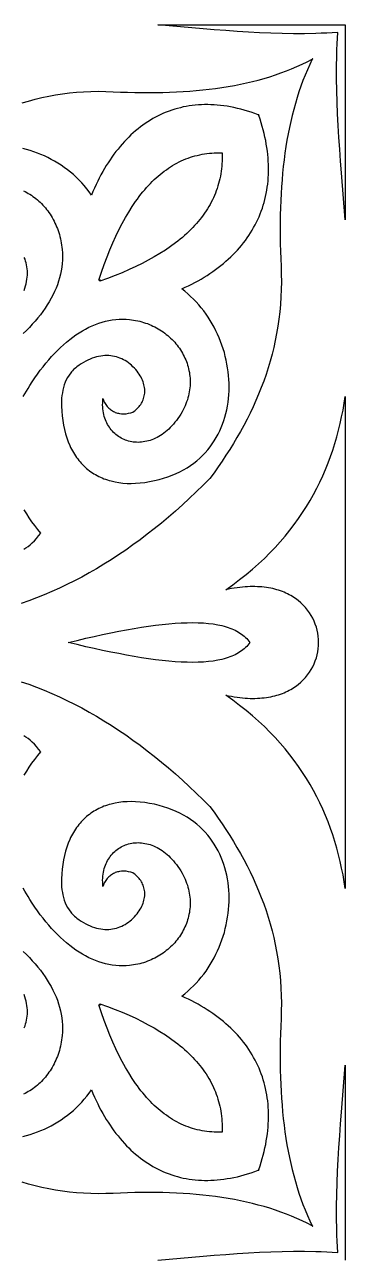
# Model space of a CAD drawing. Extents: x -375 to 375, y -1025 to 1025.
# Drawn here: x -165.5 to -125, y -156.1 to 0 of the extents above; entities that cross this region are included whole.
import ezdxf

# ---------------------------------------------------------------- set-up
doc = ezdxf.new("R2010")
doc.units = 0
doc.layers.add('LAYER_1', color=18, linetype='CONTINUOUS')

msp = doc.modelspace()

# ---------------------------------------------------------------- linework, layer by layer
at = {"layer": 'LAYER_1'}
for points in [[(-125, -24.65), (-125.49, -18.71), (-125.6, -17.22), (-125.71, -15.73), (-125.81, -14.24), (-125.9, -12.75), (-125.97, -11.27), (-126.03, -9.79), (-126.08, -8.31), (-126.1, -6.83), (-126.1, -5.36), (-126.07, -3.89), (-126.05, -3.16), (-126.02, -2.43), (-125.99, -1.71), (-125.94, -0.98), (-126.64, -1.03), (-127.34, -1.06), (-128.04, -1.09), (-128.74, -1.12), (-130.15, -1.14), (-131.56, -1.14), (-132.98, -1.12), (-134.4, -1.08), (-135.83, -1.02), (-137.25, -0.94), (-138.68, -0.85), (-140.11, -0.74), (-141.55, -0.63), (-142.98, -0.51), (-148.69, 0), (-125, 0)], [(-140.59, -16.18), (-140.58, -16.18), (-140.59, -16.19), (-140.59, -16.23), (-140.56, -16.23), (-140.55, -16.21), (-140.55, -16.23), (-140.53, -16.23), (-140.55, -16.24), (-140.54, -16.57), (-140.55, -16.9), (-140.56, -17.23), (-140.58, -17.56), (-140.6, -17.88), (-140.64, -18.2), (-140.68, -18.52), (-140.73, -18.83), (-140.79, -19.15), (-140.85, -19.46), (-140.93, -19.76), (-141.01, -20.07), (-141.1, -20.37), (-141.2, -20.67), (-141.3, -20.97), (-141.41, -21.26), (-141.53, -21.56), (-141.66, -21.85), (-141.8, -22.13), (-141.94, -22.42), (-142.09, -22.7), (-142.25, -22.98), (-142.42, -23.25), (-142.6, -23.53), (-142.78, -23.8), (-142.97, -24.07), (-143.17, -24.34), (-143.37, -24.6), (-143.59, -24.86), (-143.81, -25.12), (-144.04, -25.38), (-144.28, -25.63), (-144.52, -25.88), (-144.78, -26.13), (-145.04, -26.38), (-145.31, -26.62), (-145.58, -26.86), (-145.87, -27.1), (-146.16, -27.33), (-146.46, -27.57), (-147.08, -28.02), (-147.74, -28.47), (-148.43, -28.91), (-149.14, -29.34), (-149.89, -29.75), (-150.67, -30.16), (-151.48, -30.56), (-152.32, -30.94), (-153.19, -31.32), (-154.1, -31.68), (-155.03, -32.04), (-156, -32.38), (-156.02, -32.4), (-156.02, -32.4), (-156.02, -32.39), (-156.03, -32.4), (-156.03, -32.39), (-156.01, -32.37), (-155.96, -32.21), (-156.12, -32.26), (-156.13, -32.28), (-156.14, -32.28), (-156.13, -32.27), (-156.15, -32.28), (-156.14, -32.27), (-156.13, -32.25), (-155.79, -31.25), (-155.45, -30.28), (-155.1, -29.33), (-154.74, -28.43), (-154.37, -27.55), (-153.99, -26.71), (-153.6, -25.9), (-153.2, -25.12), (-152.79, -24.37), (-152.37, -23.66), (-151.93, -22.98), (-151.49, -22.33), (-151.27, -22.02), (-151.04, -21.71), (-150.82, -21.42), (-150.58, -21.13), (-150.35, -20.85), (-150.11, -20.58), (-149.87, -20.31), (-149.63, -20.06), (-149.39, -19.81), (-149.14, -19.57), (-148.89, -19.34), (-148.64, -19.12), (-148.39, -18.9), (-148.13, -18.7), (-147.88, -18.5), (-147.61, -18.31), (-147.35, -18.13), (-147.08, -17.95), (-146.82, -17.79), (-146.55, -17.63), (-146.27, -17.48), (-146, -17.34), (-145.72, -17.2), (-145.44, -17.08), (-145.15, -16.96), (-144.87, -16.85), (-144.58, -16.75), (-144.29, -16.66), (-144, -16.57), (-143.7, -16.5), (-143.4, -16.43), (-143.1, -16.37), (-142.8, -16.32), (-142.49, -16.27), (-142.18, -16.24), (-141.87, -16.21), (-141.56, -16.19), (-141.25, -16.18), (-140.93, -16.17), (-140.61, -16.18), (-140.59, -16.16)], [(-125, -109.12), (-125.14, -108.25), (-125.29, -107.39), (-125.47, -106.53), (-125.65, -105.68), (-125.86, -104.84), (-126.08, -104), (-126.33, -103.17), (-126.59, -102.34), (-126.87, -101.52), (-127.17, -100.7), (-127.5, -99.9), (-127.84, -99.09), (-128.21, -98.3), (-128.6, -97.51), (-129.01, -96.73), (-129.44, -95.96), (-129.9, -95.19), (-130.39, -94.43), (-130.9, -93.68), (-131.44, -92.94), (-132, -92.2), (-132.59, -91.48), (-133.21, -90.76), (-133.85, -90.05), (-134.53, -89.34), (-135.23, -88.65), (-135.96, -87.97), (-136.73, -87.29), (-137.52, -86.63), (-138.35, -85.97), (-139.21, -85.32), (-140.1, -84.68), (-139.74, -84.76), (-139.38, -84.83), (-139.03, -84.89), (-138.68, -84.95), (-138.34, -84.99), (-138, -85.03), (-137.67, -85.05), (-137.35, -85.08), (-137.03, -85.09), (-136.72, -85.09), (-136.42, -85.09), (-136.11, -85.08), (-135.82, -85.07), (-135.53, -85.04), (-135.25, -85.01), (-134.97, -84.98), (-134.7, -84.93), (-134.43, -84.88), (-134.17, -84.83), (-133.92, -84.77), (-133.67, -84.7), (-133.42, -84.62), (-133.19, -84.54), (-132.95, -84.46), (-132.73, -84.37), (-132.51, -84.27), (-132.29, -84.17), (-132.08, -84.07), (-131.88, -83.95), (-131.68, -83.84), (-131.49, -83.72), (-131.31, -83.59), (-130.95, -83.33), (-130.62, -83.05), (-130.31, -82.76), (-130.02, -82.45), (-129.76, -82.13), (-129.52, -81.79), (-129.3, -81.45), (-129.11, -81.09), (-128.94, -80.73), (-128.79, -80.36), (-128.66, -79.98), (-128.56, -79.6), (-128.48, -79.21), (-128.42, -78.82), (-128.39, -78.43), (-128.38, -78.03), (-128.38, -78.03), (-128.38, -78.03), (-128.39, -77.64), (-128.42, -77.24), (-128.48, -76.85), (-128.56, -76.47), (-128.66, -76.08), (-128.79, -75.7), (-128.94, -75.33), (-129.11, -74.97), (-129.3, -74.62), (-129.52, -74.27), (-129.76, -73.94), (-130.02, -73.61), (-130.31, -73.31), (-130.62, -73.01), (-130.95, -72.73), (-131.31, -72.47), (-131.49, -72.34), (-131.68, -72.22), (-131.88, -72.11), (-132.08, -72), (-132.29, -71.89), (-132.51, -71.79), (-132.73, -71.69), (-132.95, -71.6), (-133.19, -71.52), (-133.42, -71.44), (-133.67, -71.36), (-133.92, -71.3), (-134.17, -71.23), (-134.43, -71.18), (-134.7, -71.13), (-134.97, -71.09), (-135.25, -71.05), (-135.53, -71.02), (-135.82, -71), (-136.11, -70.98), (-136.42, -70.97), (-136.72, -70.97), (-137.03, -70.97), (-137.35, -70.99), (-137.67, -71.01), (-138, -71.04), (-138.34, -71.07), (-138.68, -71.12), (-139.03, -71.17), (-139.38, -71.23), (-139.74, -71.3), (-140.1, -71.38), (-139.21, -70.74), (-138.35, -70.09), (-137.52, -69.44), (-136.73, -68.77), (-135.96, -68.1), (-135.23, -67.41), (-134.53, -66.72), (-133.85, -66.02), (-133.21, -65.31), (-132.59, -64.59), (-132, -63.86), (-131.44, -63.12), (-130.9, -62.38), (-130.39, -61.63), (-129.9, -60.87), (-129.44, -60.1), (-129.01, -59.33), (-128.59, -58.55), (-128.21, -57.76), (-127.84, -56.97), (-127.49, -56.16), (-127.17, -55.35), (-126.87, -54.54), (-126.59, -53.72), (-126.33, -52.89), (-126.08, -52.06), (-125.86, -51.22), (-125.65, -50.38), (-125.47, -49.52), (-125.29, -48.67), (-125.14, -47.81), (-125, -46.94)], [(-143.58, -75.53), (-142.92, -75.56), (-142.29, -75.61), (-141.69, -75.69), (-141.12, -75.78), (-140.84, -75.84), (-140.58, -75.9), (-140.32, -75.97), (-140.06, -76.04), (-139.82, -76.12), (-139.58, -76.2), (-139.35, -76.29), (-139.12, -76.39), (-138.91, -76.49), (-138.7, -76.6), (-138.5, -76.71), (-138.31, -76.84), (-138.12, -76.96), (-137.95, -77.1), (-137.78, -77.23), (-137.62, -77.38), (-137.46, -77.53), (-137.32, -77.69), (-137.18, -77.86), (-137.05, -78.03), (-137.05, -78.03), (-137.05, -78.03), (-137.05, -78.03), (-137.05, -78.03), (-137.05, -78.03), (-137.05, -78.03), (-137.18, -78.2), (-137.32, -78.37), (-137.46, -78.53), (-137.62, -78.68), (-137.78, -78.83), (-137.95, -78.97), (-138.12, -79.1), (-138.31, -79.23), (-138.5, -79.35), (-138.7, -79.46), (-138.91, -79.57), (-139.12, -79.67), (-139.35, -79.77), (-139.58, -79.86), (-139.82, -79.94), (-140.06, -80.02), (-140.32, -80.1), (-140.58, -80.16), (-140.84, -80.22), (-141.12, -80.28), (-141.69, -80.38), (-142.29, -80.45), (-142.92, -80.5), (-143.58, -80.53), (-144.27, -80.54), (-144.99, -80.53), (-145.73, -80.51), (-146.5, -80.46), (-147.3, -80.39), (-148.12, -80.31), (-148.98, -80.2), (-149.85, -80.08), (-150.76, -79.95), (-151.69, -79.8), (-152.64, -79.63), (-153.62, -79.44), (-154.63, -79.24), (-155.66, -79.03), (-156.72, -78.8), (-157.79, -78.56), (-158.9, -78.3), (-160.03, -78.03), (-160.03, -78.03), (-160.03, -78.03), (-160.03, -78.03), (-160.02, -78.03), (-160.03, -78.03), (-160.03, -78.03), (-160.03, -78.03), (-160.03, -78.03), (-158.9, -77.76), (-157.79, -77.5), (-156.72, -77.26), (-155.66, -77.03), (-154.63, -76.82), (-153.62, -76.62), (-152.64, -76.43), (-151.69, -76.27), (-150.76, -76.11), (-149.85, -75.98), (-148.98, -75.86), (-148.12, -75.75), (-147.3, -75.67), (-146.5, -75.6), (-145.73, -75.56), (-144.99, -75.53), (-144.27, -75.52)], [(-156, -123.68), (-155.03, -124.02), (-154.1, -124.38), (-153.19, -124.74), (-152.32, -125.12), (-151.48, -125.5), (-150.67, -125.9), (-149.89, -126.31), (-149.14, -126.72), (-148.43, -127.15), (-147.74, -127.59), (-147.08, -128.04), (-146.46, -128.5), (-146.16, -128.73), (-145.87, -128.96), (-145.58, -129.2), (-145.31, -129.44), (-145.04, -129.69), (-144.78, -129.93), (-144.52, -130.18), (-144.28, -130.43), (-144.04, -130.69), (-143.81, -130.94), (-143.59, -131.2), (-143.37, -131.46), (-143.17, -131.73), (-142.97, -131.99), (-142.78, -132.26), (-142.6, -132.53), (-142.42, -132.81), (-142.25, -133.08), (-142.09, -133.36), (-141.94, -133.64), (-141.8, -133.93), (-141.66, -134.22), (-141.53, -134.51), (-141.41, -134.8), (-141.3, -135.09), (-141.2, -135.39), (-141.1, -135.69), (-141.01, -135.99), (-140.93, -136.3), (-140.85, -136.6), (-140.79, -136.91), (-140.73, -137.23), (-140.68, -137.54), (-140.64, -137.86), (-140.6, -138.18), (-140.58, -138.5), (-140.56, -138.83), (-140.55, -139.16), (-140.54, -139.49), (-140.55, -139.82), (-140.53, -139.84), (-140.55, -139.84), (-140.55, -139.85), (-140.56, -139.84), (-140.59, -139.84), (-140.59, -139.87), (-140.58, -139.88), (-140.59, -139.88), (-140.59, -139.9), (-140.61, -139.88), (-140.93, -139.89), (-141.25, -139.88), (-141.56, -139.87), (-141.87, -139.85), (-142.18, -139.83), (-142.49, -139.79), (-142.8, -139.75), (-143.1, -139.69), (-143.4, -139.63), (-143.7, -139.57), (-144, -139.49), (-144.29, -139.4), (-144.58, -139.31), (-144.87, -139.21), (-145.15, -139.1), (-145.44, -138.98), (-145.72, -138.86), (-146, -138.73), (-146.27, -138.58), (-146.55, -138.43), (-146.82, -138.28), (-147.08, -138.11), (-147.35, -137.94), (-147.61, -137.75), (-147.88, -137.56), (-148.13, -137.36), (-148.39, -137.16), (-148.64, -136.94), (-148.89, -136.72), (-149.14, -136.49), (-149.39, -136.25), (-149.63, -136), (-149.87, -135.75), (-150.11, -135.48), (-150.35, -135.21), (-150.58, -134.93), (-150.82, -134.64), (-151.04, -134.35), (-151.27, -134.04), (-151.49, -133.73), (-151.93, -133.08), (-152.37, -132.4), (-152.79, -131.69), (-153.2, -130.94), (-153.6, -130.16), (-153.99, -129.35), (-154.37, -128.51), (-154.74, -127.63), (-155.1, -126.73), (-155.45, -125.79), (-155.79, -124.81), (-156.13, -123.81), (-156.14, -123.79), (-156.15, -123.79), (-156.13, -123.79), (-156.14, -123.78), (-156.13, -123.78), (-156.12, -123.8), (-155.96, -123.85), (-156.01, -123.69), (-156.03, -123.67), (-156.03, -123.66), (-156.02, -123.67), (-156.02, -123.66), (-156.02, -123.66)]]:
    msp.add_lwpolyline(points, close=True, dxfattribs=at)
for points in [[(-165.84, -9.88), (-165.01, -9.64), (-164.18, -9.41), (-163.33, -9.21), (-162.48, -9.03), (-161.61, -8.87), (-160.74, -8.73), (-159.86, -8.62), (-158.96, -8.53), (-158.06, -8.47), (-157.14, -8.43), (-156.21, -8.41), (-155.27, -8.42), (-154.32, -8.46), (-153.41, -8.5), (-152.5, -8.53), (-151.6, -8.55), (-150.71, -8.57), (-149.82, -8.57), (-148.94, -8.57), (-148.07, -8.55), (-147.21, -8.52), (-146.35, -8.49), (-145.5, -8.44), (-144.66, -8.38), (-143.83, -8.32), (-143.01, -8.24), (-142.19, -8.15), (-141.39, -8.04), (-140.59, -7.93), (-139.8, -7.8), (-139.02, -7.67), (-138.25, -7.51), (-137.49, -7.35), (-136.74, -7.18), (-136, -6.99), (-135.27, -6.78), (-134.55, -6.57), (-133.84, -6.34), (-133.14, -6.1), (-132.45, -5.84), (-131.78, -5.57), (-131.11, -5.28), (-130.45, -4.98), (-129.81, -4.67), (-129.18, -4.34), (-129.12, -4.28), (-129.13, -4.3), (-129.11, -4.29), (-129.17, -4.35), (-129.48, -5.01), (-129.79, -5.68), (-130.08, -6.36), (-130.35, -7.05), (-130.61, -7.76), (-130.86, -8.47), (-131.09, -9.2), (-131.31, -9.94), (-131.52, -10.69), (-131.71, -11.45), (-131.9, -12.22), (-132.06, -13), (-132.22, -13.79), (-132.37, -14.59), (-132.5, -15.4), (-132.62, -16.22), (-132.73, -17.05), (-132.83, -17.89), (-132.92, -18.74), (-132.99, -19.59), (-133.06, -20.46), (-133.11, -21.33), (-133.16, -22.22), (-133.19, -23.11), (-133.22, -24), (-133.23, -24.91), (-133.24, -25.83), (-133.23, -26.75), (-133.22, -27.68), (-133.2, -28.61), (-133.16, -29.56), (-133.12, -30.51), (-133.09, -31.5), (-133.08, -32.47), (-133.1, -33.44), (-133.14, -34.39), (-133.2, -35.33), (-133.28, -36.27), (-133.39, -37.19), (-133.52, -38.09), (-133.68, -38.99), (-133.85, -39.88), (-134.04, -40.76), (-134.26, -41.63), (-134.49, -42.49), (-134.75, -43.34), (-135.02, -44.18), (-135.31, -45.01), (-135.62, -45.84), (-135.95, -46.65), (-136.29, -47.46), (-136.65, -48.26), (-137.03, -49.05), (-137.42, -49.83), (-137.83, -50.61), (-138.25, -51.38), (-138.69, -52.14), (-139.14, -52.9), (-139.6, -53.65), (-140.08, -54.39), (-140.57, -55.13), (-141.07, -55.86), (-141.58, -56.58), (-142.1, -57.3), (-142.97, -58.17), (-143.83, -59.01), (-144.71, -59.84), (-145.58, -60.64), (-146.46, -61.43), (-147.35, -62.19), (-148.24, -62.94), (-149.13, -63.66), (-150.03, -64.36), (-150.93, -65.05), (-151.83, -65.71), (-152.74, -66.35), (-153.66, -66.97), (-154.58, -67.57), (-155.5, -68.15), (-156.43, -68.71), (-157.36, -69.24), (-158.29, -69.76), (-159.23, -70.25), (-160.18, -70.72), (-161.13, -71.17), (-162.08, -71.6), (-163.04, -72), (-164, -72.39), (-164.97, -72.75), (-165.94, -73.09)], [(-165.69, -46.98), (-165.5, -46.64), (-165.3, -46.29), (-165.09, -45.94), (-164.88, -45.59), (-164.55, -45.09), (-164.22, -44.6), (-163.88, -44.12), (-163.54, -43.65), (-163.19, -43.2), (-162.84, -42.76), (-162.48, -42.34), (-162.11, -41.92), (-161.74, -41.53), (-161.37, -41.15), (-160.99, -40.78), (-160.61, -40.43), (-160.22, -40.09), (-159.82, -39.77), (-159.43, -39.47), (-159.03, -39.19), (-158.63, -38.92), (-158.22, -38.67), (-157.81, -38.44), (-157.4, -38.22), (-156.98, -38.03), (-156.56, -37.85), (-156.14, -37.7), (-155.72, -37.56), (-155.29, -37.45), (-154.87, -37.35), (-154.44, -37.28), (-154.01, -37.22), (-153.58, -37.19), (-153.14, -37.18), (-152.71, -37.19), (-152.27, -37.23), (-152.01, -37.26), (-151.75, -37.3), (-151.49, -37.34), (-151.23, -37.4), (-150.98, -37.46), (-150.73, -37.52), (-150.48, -37.6), (-150.24, -37.68), (-150, -37.76), (-149.76, -37.86), (-149.53, -37.95), (-149.3, -38.06), (-149.08, -38.17), (-148.85, -38.29), (-148.64, -38.41), (-148.42, -38.54), (-148.22, -38.67), (-148.01, -38.81), (-147.81, -38.96), (-147.62, -39.11), (-147.43, -39.26), (-147.25, -39.42), (-147.07, -39.59), (-146.89, -39.76), (-146.72, -39.93), (-146.56, -40.11), (-146.4, -40.29), (-146.25, -40.48), (-146.11, -40.67), (-145.97, -40.86), (-145.83, -41.06), (-145.71, -41.26), (-145.58, -41.47), (-145.47, -41.68), (-145.36, -41.89), (-145.26, -42.11), (-145.17, -42.32), (-145.08, -42.54), (-145, -42.77), (-144.92, -42.99), (-144.86, -43.22), (-144.8, -43.45), (-144.75, -43.69), (-144.7, -43.92), (-144.67, -44.16), (-144.64, -44.4), (-144.62, -44.64), (-144.61, -44.88), (-144.61, -45.13), (-144.61, -45.37), (-144.62, -45.62), (-144.65, -45.87), (-144.68, -46.12), (-144.72, -46.37), (-144.76, -46.62), (-144.82, -46.87), (-144.89, -47.12), (-144.96, -47.37), (-145.05, -47.62), (-145.15, -47.87), (-145.25, -48.12), (-145.37, -48.38), (-145.49, -48.63), (-145.62, -48.88), (-145.8, -49.17), (-145.97, -49.45), (-146.15, -49.72), (-146.34, -49.97), (-146.52, -50.22), (-146.72, -50.45), (-146.91, -50.67), (-147.11, -50.88), (-147.31, -51.07), (-147.52, -51.26), (-147.72, -51.43), (-147.93, -51.59), (-148.14, -51.74), (-148.36, -51.88), (-148.57, -52.01), (-148.79, -52.13), (-149, -52.24), (-149.22, -52.34), (-149.44, -52.42), (-149.66, -52.5), (-149.87, -52.56), (-150.09, -52.62), (-150.31, -52.66), (-150.52, -52.7), (-150.74, -52.72), (-150.95, -52.74), (-151.17, -52.75), (-151.38, -52.74), (-151.58, -52.73), (-151.79, -52.71), (-151.99, -52.68), (-152.19, -52.64), (-152.39, -52.59), (-152.59, -52.53), (-152.78, -52.46), (-152.96, -52.39), (-153.15, -52.3), (-153.32, -52.21), (-153.5, -52.11), (-153.67, -52), (-153.83, -51.89), (-153.99, -51.76), (-154.14, -51.63), (-154.29, -51.49), (-154.43, -51.34), (-154.57, -51.18), (-154.69, -51.02), (-154.81, -50.85), (-154.93, -50.67), (-155.04, -50.49), (-155.14, -50.3), (-155.23, -50.1), (-155.31, -49.9), (-155.39, -49.69), (-155.45, -49.47), (-155.51, -49.24), (-155.56, -49.01), (-155.6, -48.78), (-155.63, -48.53), (-155.65, -48.29), (-155.66, -48.03), (-155.65, -47.77), (-155.64, -47.51), (-155.62, -47.23), (-155.56, -47.4), (-155.49, -47.55), (-155.42, -47.7), (-155.34, -47.84), (-155.25, -47.97), (-155.17, -48.1), (-155.07, -48.22), (-154.97, -48.33), (-154.87, -48.43), (-154.77, -48.53), (-154.66, -48.62), (-154.54, -48.7), (-154.43, -48.78), (-154.31, -48.85), (-154.18, -48.91), (-154.06, -48.96), (-153.93, -49.01), (-153.8, -49.05), (-153.66, -49.08), (-153.53, -49.11), (-153.26, -49.14), (-152.97, -49.15), (-152.69, -49.13), (-152.41, -49.08), (-152.12, -49.01), (-151.83, -48.92), (-151.69, -48.82), (-151.55, -48.71), (-151.41, -48.6), (-151.28, -48.49), (-151.16, -48.36), (-151.05, -48.24), (-150.95, -48.1), (-150.85, -47.97), (-150.76, -47.82), (-150.68, -47.68), (-150.61, -47.53), (-150.54, -47.37), (-150.49, -47.21), (-150.44, -47.05), (-150.4, -46.89), (-150.37, -46.72), (-150.35, -46.55), (-150.34, -46.37), (-150.34, -46.2), (-150.35, -46.02), (-150.37, -45.84), (-150.4, -45.65), (-150.44, -45.47), (-150.49, -45.28), (-150.55, -45.1), (-150.63, -44.91), (-150.71, -44.72), (-150.81, -44.53), (-150.92, -44.34), (-151.03, -44.15), (-151.17, -43.97), (-151.31, -43.78), (-151.48, -43.57), (-151.65, -43.38), (-151.83, -43.2), (-152.01, -43.02), (-152.2, -42.86), (-152.4, -42.71), (-152.6, -42.56), (-152.81, -42.43), (-153.03, -42.31), (-153.24, -42.21), (-153.47, -42.11), (-153.69, -42.03), (-153.93, -41.96), (-154.16, -41.9), (-154.4, -41.85), (-154.64, -41.82), (-154.89, -41.8), (-155.14, -41.79), (-155.4, -41.79), (-155.65, -41.81), (-155.91, -41.85), (-156.18, -41.9), (-156.44, -41.96), (-156.71, -42.04), (-156.98, -42.13), (-157.25, -42.24), (-157.53, -42.36), (-157.8, -42.5), (-158.08, -42.65), (-158.36, -42.82), (-158.63, -43.01), (-158.91, -43.21), (-159.06, -43.33), (-159.2, -43.45), (-159.34, -43.57), (-159.46, -43.7), (-159.58, -43.84), (-159.7, -43.97), (-159.9, -44.25), (-160.09, -44.55), (-160.25, -44.85), (-160.39, -45.16), (-160.51, -45.48), (-160.61, -45.81), (-160.69, -46.14), (-160.75, -46.48), (-160.8, -46.82), (-160.84, -47.16), (-160.85, -47.5), (-160.86, -47.84), (-160.85, -48.17), (-160.83, -48.81), (-160.78, -49.42), (-160.7, -50.01), (-160.61, -50.59), (-160.49, -51.14), (-160.35, -51.68), (-160.19, -52.19), (-160.01, -52.69), (-159.81, -53.16), (-159.71, -53.39), (-159.59, -53.62), (-159.48, -53.83), (-159.35, -54.05), (-159.23, -54.26), (-159.09, -54.46), (-158.96, -54.66), (-158.81, -54.85), (-158.67, -55.03), (-158.52, -55.22), (-158.36, -55.39), (-158.2, -55.56), (-158.04, -55.73), (-157.87, -55.88), (-157.69, -56.04), (-157.52, -56.18), (-157.33, -56.33), (-157.15, -56.46), (-156.96, -56.59), (-156.76, -56.72), (-156.56, -56.83), (-156.36, -56.95), (-156.15, -57.05), (-155.94, -57.15), (-155.72, -57.25), (-155.5, -57.34), (-155.28, -57.42), (-155.05, -57.5), (-154.82, -57.57), (-154.59, -57.63), (-154.1, -57.74), (-153.61, -57.83), (-153.1, -57.89), (-152.57, -57.93), (-152.04, -57.94), (-151.49, -57.92), (-150.92, -57.88), (-150.34, -57.81), (-149.72, -57.71), (-149.11, -57.59), (-148.53, -57.45), (-147.96, -57.29), (-147.42, -57.11), (-146.89, -56.91), (-146.39, -56.7), (-145.9, -56.46), (-145.44, -56.22), (-144.99, -55.95), (-144.56, -55.67), (-144.15, -55.38), (-143.76, -55.07), (-143.39, -54.74), (-143.04, -54.41), (-142.7, -54.06), (-142.39, -53.7), (-142.09, -53.33), (-141.81, -52.94), (-141.55, -52.55), (-141.31, -52.15), (-141.08, -51.73), (-140.87, -51.31), (-140.68, -50.88), (-140.51, -50.44), (-140.35, -50), (-140.21, -49.55), (-140.09, -49.09), (-139.98, -48.63), (-139.89, -48.16), (-139.81, -47.69), (-139.76, -47.22), (-139.72, -46.74), (-139.69, -46.26), (-139.68, -45.77), (-139.69, -45.29), (-139.71, -44.8), (-139.75, -44.32), (-139.8, -43.83), (-139.87, -43.35), (-139.95, -42.86), (-140.05, -42.38), (-140.16, -41.9), (-140.28, -41.42), (-140.43, -40.95), (-140.58, -40.48), (-140.75, -40.02), (-140.93, -39.56), (-141.13, -39.1), (-141.34, -38.66), (-141.57, -38.22), (-141.81, -37.78), (-142.06, -37.36), (-142.32, -36.94), (-142.6, -36.54), (-142.89, -36.14), (-143.2, -35.75), (-143.51, -35.37), (-143.84, -35.01), (-144.19, -34.65), (-144.54, -34.31), (-144.9, -33.99), (-145.28, -33.67), (-145.67, -33.37), (-145.24, -33.17), (-144.83, -32.97), (-144.41, -32.77), (-144.01, -32.56), (-143.61, -32.34), (-143.22, -32.12), (-142.84, -31.89), (-142.47, -31.66), (-142.11, -31.42), (-141.75, -31.18), (-141.4, -30.93), (-141.06, -30.67), (-140.73, -30.42), (-140.4, -30.15), (-140.09, -29.88), (-139.78, -29.61), (-139.48, -29.33), (-139.19, -29.05), (-138.91, -28.76), (-138.64, -28.47), (-138.38, -28.17), (-138.12, -27.87), (-137.87, -27.57), (-137.63, -27.25), (-137.41, -26.94), (-137.19, -26.62), (-136.97, -26.29), (-136.77, -25.96), (-136.58, -25.63), (-136.39, -25.29), (-136.22, -24.95), (-136.05, -24.6), (-135.9, -24.25), (-135.75, -23.9), (-135.61, -23.54), (-135.48, -23.18), (-135.37, -22.81), (-135.26, -22.44), (-135.16, -22.06), (-135.07, -21.68), (-134.99, -21.3), (-134.92, -20.91), (-134.86, -20.52), (-134.8, -20.12), (-134.76, -19.72), (-134.73, -19.32), (-134.71, -18.91), (-134.7, -18.5), (-134.7, -18.09), (-134.71, -17.67), (-134.73, -17.25), (-134.76, -16.82), (-134.8, -16.39), (-134.85, -15.96), (-134.91, -15.52), (-134.98, -15.08), (-135.06, -14.64), (-135.15, -14.2), (-135.26, -13.75), (-135.37, -13.29), (-135.49, -12.84), (-135.63, -12.38), (-135.77, -11.92), (-135.93, -11.45), (-135.89, -11.41), (-135.91, -11.41), (-135.92, -11.41), (-135.93, -11.41), (-135.94, -11.4), (-135.95, -11.4), (-135.94, -11.39), (-135.94, -11.38), (-135.94, -11.38), (-135.96, -11.39), (-135.96, -11.38), (-135.97, -11.37), (-135.96, -11.36), (-135.96, -11.35), (-135.96, -11.33), (-136, -11.38), (-136.45, -11.21), (-136.9, -11.06), (-137.34, -10.92), (-137.78, -10.79), (-138.21, -10.67), (-138.64, -10.57), (-139.07, -10.47), (-139.5, -10.38), (-139.92, -10.31), (-140.34, -10.25), (-140.75, -10.2), (-141.17, -10.15), (-141.57, -10.12), (-141.98, -10.1), (-142.38, -10.09), (-142.78, -10.09), (-143.18, -10.11), (-143.57, -10.13), (-143.95, -10.16), (-144.34, -10.2), (-144.72, -10.26), (-145.09, -10.32), (-145.47, -10.39), (-145.84, -10.48), (-146.2, -10.57), (-146.56, -10.67), (-146.92, -10.79), (-147.27, -10.91), (-147.62, -11.04), (-147.97, -11.19), (-148.31, -11.34), (-148.65, -11.5), (-148.98, -11.68), (-149.31, -11.86), (-149.63, -12.05), (-149.95, -12.25), (-150.27, -12.46), (-150.58, -12.68), (-150.89, -12.91), (-151.19, -13.15), (-151.49, -13.39), (-151.79, -13.65), (-152.08, -13.92), (-152.36, -14.19), (-152.64, -14.48), (-152.92, -14.77), (-153.19, -15.07), (-153.46, -15.38), (-153.72, -15.7), (-153.98, -16.03), (-154.23, -16.37), (-154.48, -16.71), (-154.72, -17.06), (-154.96, -17.43), (-155.2, -17.8), (-155.43, -18.18), (-155.65, -18.56), (-155.87, -18.96), (-156.08, -19.37), (-156.29, -19.78), (-156.49, -20.2), (-156.69, -20.63), (-156.88, -21.06), (-157.07, -21.51), (-157.36, -21.1), (-157.66, -20.71), (-157.98, -20.33), (-158.31, -19.96), (-158.65, -19.61), (-159, -19.26), (-159.36, -18.93), (-159.73, -18.62), (-160.11, -18.31), (-160.51, -18.03), (-160.91, -17.75), (-161.32, -17.49), (-161.73, -17.24), (-162.15, -17.01), (-162.58, -16.79), (-163.02, -16.58), (-163.46, -16.39), (-163.91, -16.21), (-164.36, -16.05), (-164.81, -15.9), (-165.27, -15.77), (-165.73, -15.65)], [(-165.68, -20.98), (-165.47, -21.08), (-165.26, -21.19), (-165.06, -21.3), (-164.86, -21.42), (-164.66, -21.54), (-164.47, -21.68), (-164.28, -21.82), (-164.09, -21.96), (-163.91, -22.11), (-163.73, -22.27), (-163.55, -22.43), (-163.38, -22.6), (-163.21, -22.78), (-163.05, -22.96), (-162.89, -23.15), (-162.74, -23.34), (-162.59, -23.53), (-162.45, -23.74), (-162.31, -23.94), (-162.17, -24.16), (-162.04, -24.37), (-161.92, -24.59), (-161.8, -24.82), (-161.69, -25.05), (-161.58, -25.28), (-161.48, -25.52), (-161.38, -25.76), (-161.29, -26.01), (-161.21, -26.26), (-161.13, -26.51), (-161.06, -26.77), (-161, -27.03), (-160.94, -27.29), (-160.89, -27.56), (-160.85, -27.83), (-160.81, -28.1), (-160.78, -28.38), (-160.75, -28.83), (-160.74, -29.28), (-160.75, -29.73), (-160.78, -30.18), (-160.83, -30.63), (-160.9, -31.07), (-160.99, -31.52), (-161.1, -31.96), (-161.23, -32.4), (-161.38, -32.84), (-161.55, -33.27), (-161.74, -33.71), (-161.94, -34.14), (-162.17, -34.56), (-162.41, -34.99), (-162.66, -35.4), (-162.94, -35.82), (-163.23, -36.23), (-163.53, -36.64), (-163.86, -37.04), (-164.19, -37.44), (-164.55, -37.84), (-164.91, -38.23), (-165.3, -38.61), (-165.69, -38.99)], [(-165.59, -33.56), (-165.49, -33.27), (-165.4, -32.99), (-165.33, -32.71), (-165.27, -32.44), (-165.22, -32.16), (-165.19, -31.89), (-165.17, -31.63), (-165.16, -31.36), (-165.17, -31.1), (-165.19, -30.84), (-165.22, -30.59), (-165.27, -30.34), (-165.33, -30.09), (-165.39, -29.85), (-165.47, -29.62), (-165.57, -29.39)], [(-165.62, -66.24), (-165.35, -66.08), (-165.09, -65.89), (-164.83, -65.68), (-164.56, -65.44), (-164.29, -65.18), (-164.02, -64.88), (-163.75, -64.56), (-163.48, -64.22), (-163.87, -63.75), (-164.24, -63.27), (-164.6, -62.79), (-164.94, -62.29), (-165.26, -61.8), (-165.57, -61.29)], [(-165.94, -82.98), (-164.97, -83.31), (-164, -83.68), (-163.04, -84.06), (-162.08, -84.46), (-161.13, -84.89), (-160.18, -85.34), (-159.23, -85.81), (-158.29, -86.3), (-157.36, -86.82), (-156.43, -87.35), (-155.5, -87.91), (-154.58, -88.49), (-153.66, -89.09), (-152.74, -89.71), (-151.83, -90.35), (-150.93, -91.01), (-150.03, -91.7), (-149.13, -92.4), (-148.24, -93.13), (-147.35, -93.87), (-146.46, -94.63), (-145.58, -95.42), (-144.71, -96.22), (-143.83, -97.05), (-142.97, -97.89), (-142.1, -98.76), (-141.58, -99.48), (-141.07, -100.2), (-140.57, -100.94), (-140.08, -101.67), (-139.6, -102.42), (-139.14, -103.16), (-138.69, -103.92), (-138.25, -104.68), (-137.83, -105.45), (-137.42, -106.23), (-137.03, -107.01), (-136.65, -107.8), (-136.29, -108.6), (-135.95, -109.41), (-135.62, -110.22), (-135.31, -111.05), (-135.02, -111.88), (-134.75, -112.72), (-134.49, -113.57), (-134.26, -114.43), (-134.04, -115.3), (-133.85, -116.18), (-133.68, -117.07), (-133.52, -117.97), (-133.39, -118.88), (-133.28, -119.8), (-133.2, -120.73), (-133.14, -121.67), (-133.1, -122.62), (-133.08, -123.59), (-133.09, -124.57), (-133.12, -125.55), (-133.16, -126.51), (-133.2, -127.45), (-133.22, -128.39), (-133.23, -129.31), (-133.24, -130.24), (-133.23, -131.15), (-133.22, -132.06), (-133.19, -132.96), (-133.16, -133.85), (-133.11, -134.73), (-133.06, -135.6), (-132.99, -136.47), (-132.92, -137.32), (-132.83, -138.17), (-132.73, -139.01), (-132.62, -139.84), (-132.5, -140.66), (-132.37, -141.47), (-132.22, -142.27), (-132.06, -143.06), (-131.9, -143.84), (-131.71, -144.61), (-131.52, -145.37), (-131.31, -146.12), (-131.09, -146.86), (-130.86, -147.59), (-130.61, -148.3), (-130.35, -149.01), (-130.08, -149.7), (-129.79, -150.39), (-129.48, -151.06), (-129.17, -151.72), (-129.11, -151.77), (-129.13, -151.76), (-129.12, -151.78), (-129.18, -151.72), (-129.81, -151.39), (-130.45, -151.08), (-131.11, -150.78), (-131.78, -150.49), (-132.45, -150.22), (-133.14, -149.97), (-133.84, -149.72), (-134.55, -149.49), (-135.27, -149.28), (-136, -149.08), (-136.74, -148.89), (-137.49, -148.71), (-138.25, -148.55), (-139.02, -148.4), (-139.8, -148.26), (-140.59, -148.13), (-141.39, -148.02), (-142.19, -147.92), (-143.01, -147.82), (-143.83, -147.75), (-144.66, -147.68), (-145.5, -147.62), (-146.35, -147.57), (-147.21, -147.54), (-148.07, -147.51), (-148.94, -147.5), (-149.82, -147.49), (-150.71, -147.5), (-151.6, -147.51), (-152.5, -147.53), (-153.41, -147.57), (-154.32, -147.61), (-155.27, -147.64), (-156.21, -147.65), (-157.14, -147.64), (-158.06, -147.6), (-158.96, -147.53), (-159.86, -147.44), (-160.74, -147.33), (-161.61, -147.19), (-162.48, -147.03), (-163.33, -146.85), (-164.18, -146.65), (-165.01, -146.43), (-165.84, -146.18)], [(-165.57, -94.77), (-165.26, -94.27), (-164.94, -93.77), (-164.6, -93.28), (-164.24, -92.79), (-163.87, -92.31), (-163.48, -91.84), (-163.75, -91.5), (-164.02, -91.18), (-164.29, -90.89), (-164.56, -90.62), (-164.83, -90.38), (-165.09, -90.17), (-165.35, -89.98), (-165.62, -89.82)], [(-165.73, -140.41), (-165.27, -140.29), (-164.81, -140.16), (-164.36, -140.01), (-163.91, -139.85), (-163.46, -139.67), (-163.02, -139.48), (-162.58, -139.28), (-162.15, -139.06), (-161.73, -138.82), (-161.32, -138.57), (-160.91, -138.31), (-160.51, -138.04), (-160.11, -137.75), (-159.73, -137.44), (-159.36, -137.13), (-159, -136.8), (-158.65, -136.46), (-158.31, -136.1), (-157.98, -135.73), (-157.66, -135.35), (-157.36, -134.96), (-157.07, -134.55), (-156.88, -135), (-156.69, -135.44), (-156.49, -135.86), (-156.29, -136.28), (-156.08, -136.7), (-155.87, -137.1), (-155.65, -137.5), (-155.43, -137.88), (-155.2, -138.26), (-154.96, -138.63), (-154.72, -139), (-154.48, -139.35), (-154.23, -139.7), (-153.98, -140.03), (-153.72, -140.36), (-153.46, -140.68), (-153.19, -140.99), (-152.92, -141.29), (-152.64, -141.59), (-152.36, -141.87), (-152.08, -142.14), (-151.79, -142.41), (-151.49, -142.67), (-151.19, -142.91), (-150.89, -143.15), (-150.58, -143.38), (-150.27, -143.6), (-149.95, -143.81), (-149.63, -144.01), (-149.31, -144.2), (-148.98, -144.39), (-148.65, -144.56), (-148.31, -144.72), (-147.97, -144.87), (-147.62, -145.02), (-147.27, -145.15), (-146.92, -145.27), (-146.56, -145.39), (-146.2, -145.49), (-145.84, -145.59), (-145.47, -145.67), (-145.09, -145.74), (-144.72, -145.81), (-144.34, -145.86), (-143.95, -145.9), (-143.57, -145.93), (-143.18, -145.96), (-142.78, -145.97), (-142.38, -145.97), (-141.98, -145.96), (-141.57, -145.94), (-141.17, -145.91), (-140.75, -145.87), (-140.34, -145.81), (-139.92, -145.75), (-139.5, -145.68), (-139.07, -145.59), (-138.64, -145.5), (-138.21, -145.39), (-137.78, -145.27), (-137.34, -145.14), (-136.9, -145), (-136.45, -144.85), (-136, -144.69), (-135.96, -144.73), (-135.96, -144.71), (-135.96, -144.7), (-135.97, -144.69), (-135.96, -144.68), (-135.96, -144.67), (-135.94, -144.68), (-135.94, -144.68), (-135.94, -144.67), (-135.95, -144.66), (-135.94, -144.66), (-135.93, -144.65), (-135.92, -144.65), (-135.91, -144.65), (-135.89, -144.65), (-135.93, -144.61), (-135.77, -144.15), (-135.63, -143.68), (-135.49, -143.22), (-135.37, -142.77), (-135.26, -142.32), (-135.15, -141.87), (-135.06, -141.42), (-134.98, -140.98), (-134.91, -140.54), (-134.85, -140.1), (-134.8, -139.67), (-134.76, -139.24), (-134.73, -138.82), (-134.71, -138.39), (-134.7, -137.98), (-134.7, -137.56), (-134.71, -137.15), (-134.73, -136.74), (-134.76, -136.34), (-134.8, -135.94), (-134.86, -135.54), (-134.92, -135.15), (-134.99, -134.77), (-135.07, -134.38), (-135.16, -134), (-135.26, -133.63), (-135.37, -133.25), (-135.48, -132.89), (-135.61, -132.52), (-135.75, -132.16), (-135.9, -131.81), (-136.05, -131.46), (-136.22, -131.11), (-136.39, -130.77), (-136.58, -130.43), (-136.77, -130.1), (-136.97, -129.77), (-137.19, -129.44), (-137.41, -129.12), (-137.63, -128.81), (-137.87, -128.5), (-138.12, -128.19), (-138.38, -127.89), (-138.64, -127.59), (-138.91, -127.3), (-139.19, -127.01), (-139.48, -126.73), (-139.78, -126.45), (-140.09, -126.18), (-140.4, -125.91), (-140.73, -125.65), (-141.06, -125.39), (-141.4, -125.13), (-141.75, -124.89), (-142.11, -124.64), (-142.47, -124.41), (-142.84, -124.17), (-143.22, -123.95), (-143.61, -123.72), (-144.01, -123.51), (-144.41, -123.29), (-144.83, -123.09), (-145.24, -122.89), (-145.67, -122.69), (-145.28, -122.39), (-144.9, -122.08), (-144.54, -121.75), (-144.19, -121.41), (-143.84, -121.05), (-143.51, -120.69), (-143.2, -120.31), (-142.89, -119.92), (-142.6, -119.53), (-142.32, -119.12), (-142.06, -118.7), (-141.81, -118.28), (-141.57, -117.84), (-141.34, -117.4), (-141.13, -116.96), (-140.93, -116.5), (-140.75, -116.04), (-140.58, -115.58), (-140.43, -115.11), (-140.28, -114.64), (-140.16, -114.16), (-140.05, -113.68), (-139.95, -113.2), (-139.87, -112.72), (-139.8, -112.23), (-139.75, -111.75), (-139.71, -111.26), (-139.69, -110.77), (-139.68, -110.29), (-139.69, -109.81), (-139.72, -109.32), (-139.76, -108.85), (-139.81, -108.37), (-139.89, -107.9), (-139.98, -107.43), (-140.09, -106.97), (-140.21, -106.51), (-140.35, -106.06), (-140.51, -105.62), (-140.68, -105.18), (-140.87, -104.75), (-141.08, -104.33), (-141.31, -103.92), (-141.55, -103.51), (-141.81, -103.12), (-142.09, -102.73), (-142.39, -102.36), (-142.7, -102), (-143.04, -101.65), (-143.39, -101.32), (-143.76, -100.99), (-144.15, -100.68), (-144.56, -100.39), (-144.99, -100.11), (-145.44, -99.85), (-145.9, -99.6), (-146.39, -99.37), (-146.89, -99.15), (-147.42, -98.95), (-147.96, -98.77), (-148.53, -98.61), (-149.11, -98.47), (-149.72, -98.35), (-150.34, -98.25), (-150.92, -98.18), (-151.49, -98.14), (-152.04, -98.13), (-152.57, -98.14), (-153.1, -98.17), (-153.61, -98.23), (-154.1, -98.32), (-154.59, -98.43), (-154.82, -98.49), (-155.05, -98.56), (-155.28, -98.64), (-155.5, -98.72), (-155.72, -98.81), (-155.94, -98.91), (-156.15, -99.01), (-156.36, -99.11), (-156.56, -99.23), (-156.76, -99.35), (-156.96, -99.47), (-157.15, -99.6), (-157.33, -99.74), (-157.52, -99.88), (-157.69, -100.02), (-157.87, -100.18), (-158.04, -100.34), (-158.2, -100.5), (-158.36, -100.67), (-158.52, -100.85), (-158.67, -101.03), (-158.81, -101.21), (-158.96, -101.41), (-159.09, -101.6), (-159.23, -101.81), (-159.35, -102.01), (-159.48, -102.23), (-159.59, -102.45), (-159.71, -102.67), (-159.81, -102.9), (-160.01, -103.37), (-160.19, -103.87), (-160.35, -104.38), (-160.49, -104.92), (-160.61, -105.47), (-160.7, -106.05), (-160.78, -106.64), (-160.83, -107.26), (-160.85, -107.89), (-160.86, -108.23), (-160.85, -108.57), (-160.84, -108.91), (-160.8, -109.25), (-160.75, -109.59), (-160.69, -109.92), (-160.61, -110.25), (-160.51, -110.58), (-160.39, -110.9), (-160.25, -111.21), (-160.09, -111.52), (-159.9, -111.81), (-159.7, -112.09), (-159.58, -112.23), (-159.46, -112.36), (-159.34, -112.49), (-159.2, -112.61), (-159.06, -112.74), (-158.91, -112.85), (-158.63, -113.06), (-158.36, -113.24), (-158.08, -113.41), (-157.8, -113.57), (-157.53, -113.7), (-157.25, -113.83), (-156.98, -113.93), (-156.71, -114.03), (-156.44, -114.1), (-156.18, -114.17), (-155.91, -114.21), (-155.65, -114.25), (-155.4, -114.27), (-155.14, -114.27), (-154.89, -114.27), (-154.64, -114.25), (-154.4, -114.21), (-154.16, -114.17), (-153.93, -114.11), (-153.69, -114.03), (-153.47, -113.95), (-153.24, -113.85), (-153.03, -113.75), (-152.81, -113.63), (-152.6, -113.5), (-152.4, -113.36), (-152.2, -113.2), (-152.01, -113.04), (-151.83, -112.87), (-151.65, -112.68), (-151.48, -112.49), (-151.31, -112.29), (-151.17, -112.1), (-151.03, -111.91), (-150.92, -111.72), (-150.81, -111.53), (-150.71, -111.34), (-150.63, -111.15), (-150.55, -110.96), (-150.49, -110.78), (-150.44, -110.59), (-150.4, -110.41), (-150.37, -110.22), (-150.35, -110.04), (-150.34, -109.87), (-150.34, -109.69), (-150.35, -109.51), (-150.37, -109.34), (-150.4, -109.18), (-150.44, -109.01), (-150.49, -108.85), (-150.54, -108.69), (-150.61, -108.54), (-150.68, -108.38), (-150.76, -108.24), (-150.85, -108.1), (-150.95, -107.96), (-151.05, -107.83), (-151.16, -107.7), (-151.28, -107.58), (-151.41, -107.46), (-151.55, -107.35), (-151.69, -107.24), (-151.83, -107.14), (-152.12, -107.05), (-152.41, -106.98), (-152.69, -106.93), (-152.97, -106.91), (-153.26, -106.92), (-153.53, -106.95), (-153.66, -106.98), (-153.8, -107.01), (-153.93, -107.05), (-154.06, -107.1), (-154.18, -107.16), (-154.31, -107.22), (-154.43, -107.28), (-154.54, -107.36), (-154.66, -107.44), (-154.77, -107.53), (-154.87, -107.63), (-154.97, -107.73), (-155.07, -107.84), (-155.17, -107.96), (-155.25, -108.09), (-155.34, -108.22), (-155.42, -108.36), (-155.49, -108.51), (-155.56, -108.66), (-155.62, -108.83), (-155.64, -108.56), (-155.65, -108.29), (-155.66, -108.03), (-155.65, -107.78), (-155.63, -107.53), (-155.6, -107.29), (-155.56, -107.05), (-155.51, -106.82), (-155.45, -106.59), (-155.39, -106.38), (-155.31, -106.17), (-155.23, -105.96), (-155.14, -105.76), (-155.04, -105.57), (-154.93, -105.39), (-154.81, -105.21), (-154.69, -105.04), (-154.57, -104.88), (-154.43, -104.72), (-154.29, -104.57), (-154.14, -104.43), (-153.99, -104.3), (-153.83, -104.18), (-153.67, -104.06), (-153.5, -103.95), (-153.32, -103.85), (-153.15, -103.76), (-152.96, -103.67), (-152.78, -103.6), (-152.59, -103.53), (-152.39, -103.47), (-152.19, -103.42), (-151.99, -103.38), (-151.79, -103.35), (-151.58, -103.33), (-151.38, -103.32), (-151.17, -103.31), (-150.95, -103.32), (-150.74, -103.34), (-150.52, -103.36), (-150.31, -103.4), (-150.09, -103.44), (-149.87, -103.5), (-149.66, -103.56), (-149.44, -103.64), (-149.22, -103.73), (-149, -103.82), (-148.79, -103.93), (-148.57, -104.05), (-148.36, -104.18), (-148.14, -104.32), (-147.93, -104.47), (-147.72, -104.63), (-147.52, -104.8), (-147.31, -104.99), (-147.11, -105.18), (-146.91, -105.39), (-146.72, -105.61), (-146.52, -105.84), (-146.34, -106.09), (-146.15, -106.34), (-145.97, -106.61), (-145.8, -106.89), (-145.62, -107.18), (-145.49, -107.43), (-145.37, -107.68), (-145.25, -107.94), (-145.15, -108.19), (-145.05, -108.44), (-144.96, -108.69), (-144.89, -108.94), (-144.82, -109.19), (-144.76, -109.45), (-144.72, -109.7), (-144.68, -109.95), (-144.65, -110.19), (-144.62, -110.44), (-144.61, -110.69), (-144.61, -110.93), (-144.61, -111.18), (-144.62, -111.42), (-144.64, -111.66), (-144.67, -111.9), (-144.7, -112.14), (-144.75, -112.37), (-144.8, -112.61), (-144.86, -112.84), (-144.92, -113.07), (-145, -113.29), (-145.08, -113.52), (-145.17, -113.74), (-145.26, -113.96), (-145.36, -114.17), (-145.47, -114.38), (-145.58, -114.59), (-145.71, -114.8), (-145.83, -115), (-145.97, -115.2), (-146.11, -115.39), (-146.25, -115.58), (-146.4, -115.77), (-146.56, -115.95), (-146.72, -116.13), (-146.89, -116.3), (-147.07, -116.47), (-147.25, -116.64), (-147.43, -116.8), (-147.62, -116.95), (-147.81, -117.1), (-148.01, -117.25), (-148.22, -117.39), (-148.42, -117.52), (-148.64, -117.65), (-148.85, -117.77), (-149.08, -117.89), (-149.3, -118), (-149.53, -118.11), (-149.76, -118.21), (-150, -118.3), (-150.24, -118.39), (-150.48, -118.47), (-150.73, -118.54), (-150.98, -118.61), (-151.23, -118.66), (-151.49, -118.72), (-151.75, -118.76), (-152.01, -118.8), (-152.27, -118.83), (-152.71, -118.87), (-153.14, -118.88), (-153.58, -118.87), (-154.01, -118.84), (-154.44, -118.78), (-154.87, -118.71), (-155.29, -118.61), (-155.72, -118.5), (-156.14, -118.36), (-156.56, -118.21), (-156.98, -118.03), (-157.4, -117.84), (-157.81, -117.62), (-158.22, -117.39), (-158.63, -117.14), (-159.03, -116.87), (-159.43, -116.59), (-159.82, -116.29), (-160.22, -115.97), (-160.61, -115.63), (-160.99, -115.28), (-161.37, -114.92), (-161.74, -114.53), (-162.11, -114.14), (-162.48, -113.73), (-162.84, -113.3), (-163.19, -112.86), (-163.54, -112.41), (-163.88, -111.94), (-164.22, -111.46), (-164.55, -110.97), (-164.88, -110.47), (-165.09, -110.12), (-165.3, -109.77), (-165.5, -109.42), (-165.69, -109.08)], [(-165.69, -117.07), (-165.3, -117.45), (-164.91, -117.83), (-164.55, -118.22), (-164.19, -118.62), (-163.86, -119.02), (-163.53, -119.42), (-163.23, -119.83), (-162.94, -120.24), (-162.66, -120.66), (-162.41, -121.08), (-162.17, -121.5), (-161.94, -121.93), (-161.74, -122.36), (-161.55, -122.79), (-161.38, -123.22), (-161.23, -123.66), (-161.1, -124.1), (-160.99, -124.54), (-160.9, -124.99), (-160.83, -125.43), (-160.78, -125.88), (-160.75, -126.33), (-160.74, -126.78), (-160.75, -127.23), (-160.78, -127.68), (-160.81, -127.96), (-160.85, -128.23), (-160.89, -128.5), (-160.94, -128.77), (-161, -129.03), (-161.06, -129.29), (-161.13, -129.55), (-161.21, -129.8), (-161.29, -130.05), (-161.38, -130.3), (-161.48, -130.54), (-161.58, -130.78), (-161.69, -131.01), (-161.8, -131.24), (-161.92, -131.47), (-162.04, -131.69), (-162.17, -131.91), (-162.31, -132.12), (-162.45, -132.32), (-162.59, -132.53), (-162.74, -132.72), (-162.89, -132.92), (-163.05, -133.1), (-163.21, -133.28), (-163.38, -133.46), (-163.55, -133.63), (-163.73, -133.79), (-163.91, -133.95), (-164.09, -134.1), (-164.28, -134.25), (-164.47, -134.39), (-164.66, -134.52), (-164.86, -134.64), (-165.06, -134.76), (-165.26, -134.88), (-165.47, -134.98), (-165.68, -135.08)], [(-165.57, -126.68), (-165.47, -126.44), (-165.39, -126.21), (-165.33, -125.97), (-165.27, -125.72), (-165.22, -125.47), (-165.19, -125.22), (-165.17, -124.96), (-165.16, -124.7), (-165.17, -124.44), (-165.19, -124.17), (-165.22, -123.9), (-165.27, -123.62), (-165.33, -123.35), (-165.4, -123.07), (-165.49, -122.79), (-165.59, -122.51)], [(-148.69, -156.06), (-142.98, -155.55), (-141.55, -155.43), (-140.11, -155.32), (-138.68, -155.22), (-137.25, -155.12), (-135.83, -155.05), (-134.4, -154.98), (-132.98, -154.94), (-131.56, -154.92), (-130.15, -154.92), (-128.74, -154.94), (-128.04, -154.97), (-127.34, -155), (-126.64, -155.03), (-125.94, -155.08), (-125.99, -154.35), (-126.02, -153.63), (-126.05, -152.9), (-126.07, -152.17), (-126.1, -150.7), (-126.1, -149.23), (-126.08, -147.75), (-126.03, -146.28), (-125.97, -144.79), (-125.9, -143.31), (-125.81, -141.82), (-125.71, -140.33), (-125.6, -138.84), (-125.49, -137.35), (-125, -131.41), (-125, -156.06)]]:
    msp.add_lwpolyline(points, dxfattribs=at)

doc.saveas('drawing.dxf')
